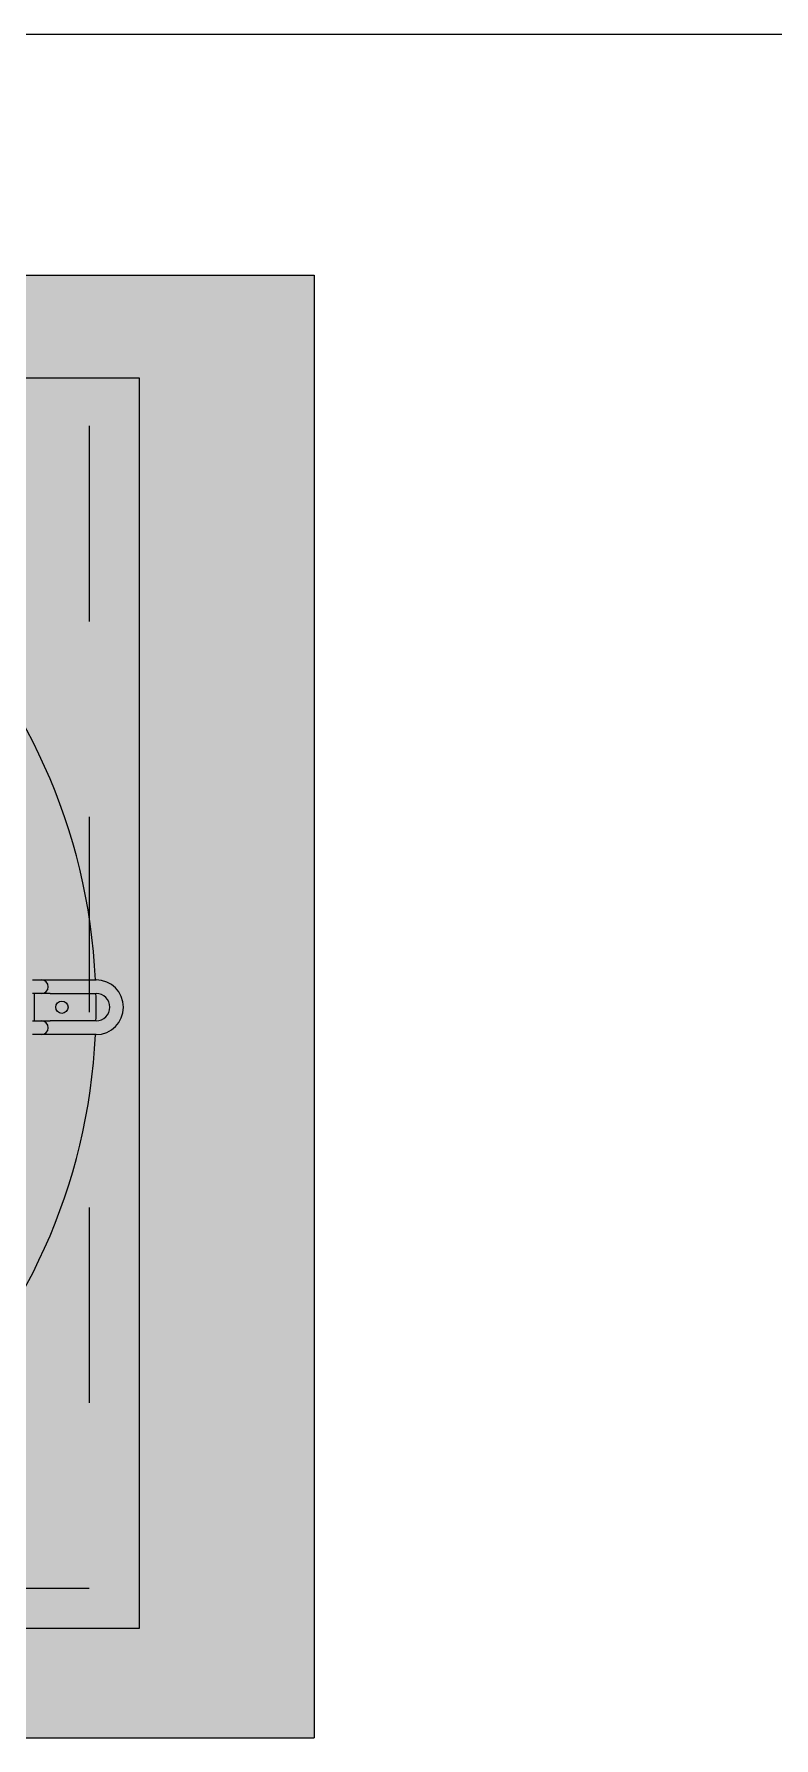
# Model space of a CAD drawing. Header units: metres. Extents: x -11 to 85, y -301 to 135.
# Drawn here: x 67.359 to 67.738, y 45.534 to 46.406 of the extents above; entities that cross this region are included whole.
import ezdxf

# ---------------------------------------------------------------- set-up
doc = ezdxf.new("R2010")
doc.units = ezdxf.units.M
doc.header["$LTSCALE"] = 0.036
doc.linetypes.add('HIDDEN', pattern=[0.375, 0.25, -0.125])
for name, color, linetype in [('elec psiktis', 170, 'Continuous'), ('elec psiktis exartimata', 170, 'Continuous'), ('fan klimatismos hatch', 21, 'Continuous'), ('mihanologika text', 20, 'Continuous')]:
    doc.layers.add(name, color=color, linetype=linetype)

# ---------------------------------------------------------------- blocks, each defined once
blk = doc.blocks.new('heat pump exoteriko')
at = {"layer": 'fan klimatismos hatch'}
blk.add_hatch(color=21, dxfattribs=at).paths.add_polyline_path([(10748.1562, 16894.0677), (10749.3327, 16894.0677), (10749.3327, 16895.1373), (10748.1562, 16895.1373)])
at = {"layer": 'elec psiktis'}
for p, q in [((10748.1562, 16895.1373), (10749.3327, 16895.1373)), ((10749.3327, 16895.1373), (10749.3327, 16894.0677)), ((10748.1562, 16894.0677), (10749.3327, 16894.0677))]:
    blk.add_line(p, q, dxfattribs=at)
at = {"layer": 'elec psiktis exartimata', "linetype": 'HIDDEN'}
for p, q in [((10748.3182, 16895.027), (10749.1682, 16895.027)), ((10749.1682, 16895.027), (10749.1682, 16894.177)), ((10749.1682, 16894.177), (10748.3182, 16894.177))]:
    blk.add_line(p, q, dxfattribs=at)
at = {"layer": 'elec psiktis exartimata'}
for p, q in [((10749.1267, 16894.622), (10749.1332, 16894.622)), ((10749.1332, 16894.622), (10749.1397, 16894.622)), ((10749.1397, 16894.622), (10749.1732, 16894.622)), ((10749.1332, 16894.612), (10749.1267, 16894.612)), ((10749.1397, 16894.612), (10749.1332, 16894.612)), ((10749.1397, 16894.612), (10749.1732, 16894.612)), ((10749.1267, 16894.592), (10749.1332, 16894.592)), ((10749.1332, 16894.592), (10749.1397, 16894.592)), ((10749.1732, 16894.592), (10749.1397, 16894.592)), ((10749.1332, 16894.582), (10749.1267, 16894.582)), ((10749.1397, 16894.582), (10749.1332, 16894.582)), ((10749.1732, 16894.582), (10749.1397, 16894.582))]:
    blk.add_line(p, q, dxfattribs=at)
blk.add_lwpolyline([(10748.284, 16895.0622), (10749.2047, 16895.0622), (10749.2047, 16894.1478), (10748.284, 16894.1478)], close=True, dxfattribs=at)
blk.add_circle((10749.1482, 16894.602), 0.0045, dxfattribs=at)
for centre, radius, start, end in [((10748.7432, 16894.602), 0.43, 2.6659, 87.3341), ((10749.1332, 16894.617), 0.005, 270, 90), ((10749.1732, 16894.602), 0.02, 270, 90), ((10748.7432, 16894.602), 0.385, 0, 1.4884), ((10748.7432, 16894.602), 0.385, 358.5116, 0), ((10748.7432, 16894.602), 0.43, 0, 1.3326), ((10748.7432, 16894.602), 0.43, 358.6674, 0), ((10749.1732, 16894.602), 0.01, 270, 90), ((10749.1332, 16894.587), 0.005, 270, 90), ((10748.7432, 16894.602), 0.43, 272.6659, 357.3341)]:
    blk.add_arc(centre, radius, start, end, dxfattribs=at)

msp = doc.modelspace()

# ---------------------------------------------------------------- linework, layer by layer
at = {"layer": 'mihanologika text'}
msp.add_line((64.61762, 46.40623), (73.57433, 46.40623), dxfattribs=at)

# ---------------------------------------------------------------- block references
at = {"layer": 'elec psiktis', "xscale": 0.7000000000000455, "yscale": 0.7000000000000455, "zscale": 0.7000000000000455}
msp.add_blockref('heat pump exoteriko', (-7457.03037, -11780.31326), dxfattribs=at)

doc.saveas('drawing.dxf')
